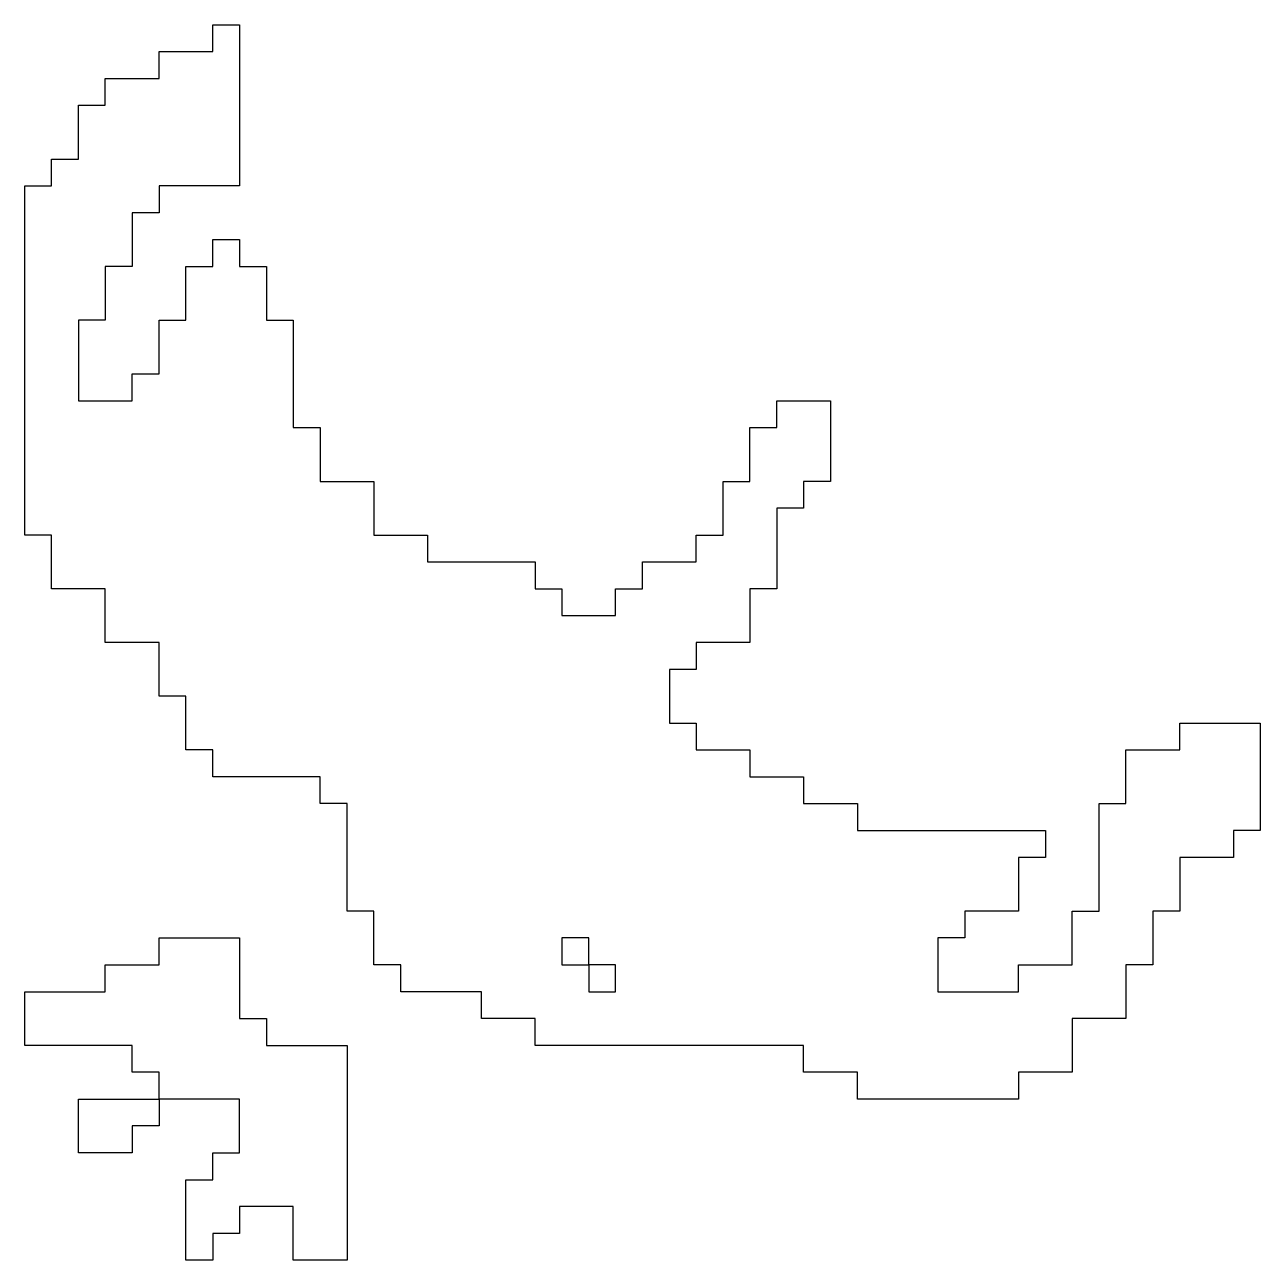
# Model space of a CAD drawing. Header units: millimetres. Extents: x 0 to 100, y 0 to 100.
import ezdxf

# ---------------------------------------------------------------- set-up
doc = ezdxf.new("R2010")
doc.units = ezdxf.units.MM

msp = doc.modelspace()

# ---------------------------------------------------------------- linework, layer by layer
for points in [[(15.2174, 100), (17.3913, 100), (17.3913, 86.9565), (10.8696, 86.9565), (10.8696, 84.7826), (8.6957, 84.7826), (8.6957, 80.4348), (6.5217, 80.4348), (6.5217, 76.087), (4.3478, 76.087), (4.3478, 69.5652), (8.6957, 69.5652), (8.6957, 71.7391), (10.8696, 71.7391), (10.8696, 76.087), (13.0435, 76.087), (13.0435, 80.4348), (15.2174, 80.4348), (15.2174, 82.6087), (17.3913, 82.6087), (17.3913, 80.4348), (19.5652, 80.4348), (19.5652, 76.087), (21.7391, 76.087), (21.7391, 67.3913), (23.913, 67.3913), (23.913, 63.0435), (28.2609, 63.0435), (28.2609, 58.6957), (32.6087, 58.6957), (32.6087, 56.5217), (41.3043, 56.5217), (41.3043, 54.3478), (43.4783, 54.3478), (43.4783, 52.1739), (47.8261, 52.1739), (47.8261, 54.3478), (50, 54.3478), (50, 56.5217), (54.3478, 56.5217), (54.3478, 58.6957), (56.5217, 58.6957), (56.5217, 63.0435), (58.6957, 63.0435), (58.6957, 67.3913), (60.8696, 67.3913), (60.8696, 69.5652), (65.2174, 69.5652), (65.2174, 63.0435), (63.0435, 63.0435), (63.0435, 60.8696), (60.8696, 60.8696), (60.8696, 54.3478), (58.6957, 54.3478), (58.6957, 50), (54.3478, 50), (54.3478, 47.8261), (52.1739, 47.8261), (52.1739, 43.4783), (54.3478, 43.4783), (54.3478, 41.3043), (58.6957, 41.3043), (58.6957, 39.1304), (63.0435, 39.1304), (63.0435, 36.9565), (67.3913, 36.9565), (67.3913, 34.7826), (82.6087, 34.7826), (82.6087, 32.6087), (80.4348, 32.6087), (80.4348, 28.2609), (76.087, 28.2609), (76.087, 26.087), (73.913, 26.087), (73.913, 21.7391), (80.4348, 21.7391), (80.4348, 23.913), (84.7826, 23.913), (84.7826, 28.2609), (86.9565, 28.2609), (86.9565, 36.9565), (89.1304, 36.9565), (89.1304, 41.3043), (93.4783, 41.3043), (93.4783, 43.4783), (100, 43.4783), (100, 34.7826), (97.8261, 34.7826), (97.8261, 32.6087), (93.4783, 32.6087), (93.4783, 28.2609), (91.3043, 28.2609), (91.3043, 23.913), (89.1304, 23.913), (89.1304, 19.5652), (84.7826, 19.5652), (84.7826, 15.2174), (80.4348, 15.2174), (80.4348, 13.0435), (67.3913, 13.0435), (67.3913, 15.2174), (63.0435, 15.2174), (63.0435, 17.3913), (41.3043, 17.3913), (41.3043, 19.5652), (36.9565, 19.5652), (36.9565, 21.7391), (30.4348, 21.7391), (30.4348, 23.913), (28.2609, 23.913), (28.2609, 28.2609), (26.087, 28.2609), (26.087, 36.9565), (23.913, 36.9565), (23.913, 39.1304), (15.2174, 39.1304), (15.2174, 41.3043), (13.0435, 41.3043), (13.0435, 45.6522), (10.8696, 45.6522), (10.8696, 50), (6.5217, 50), (6.5217, 54.3478), (2.1739, 54.3478), (2.1739, 58.6957), (0, 58.6957), (0, 86.9565), (2.1739, 86.9565), (2.1739, 89.1304), (4.3478, 89.1304), (4.3478, 93.4783), (6.5217, 93.4783), (6.5217, 95.6522), (10.8696, 95.6522), (10.8696, 97.8261), (15.2174, 97.8261)], [(10.8696, 26.087), (17.3913, 26.087), (17.3913, 19.5652), (19.5652, 19.5652), (19.5652, 17.3913), (26.087, 17.3913), (26.087, 0), (21.7391, 0), (21.7391, 4.3478), (17.3913, 4.3478), (17.3913, 2.1739), (15.2174, 2.1739), (15.2174, 0), (13.0435, 0), (13.0435, 6.5217), (15.2174, 6.5217), (15.2174, 8.6957), (17.3913, 8.6957), (17.3913, 13.0435), (10.8696, 13.0435), (10.8696, 15.2174), (8.6957, 15.2174), (8.6957, 17.3913), (0, 17.3913), (0, 21.7391), (6.5217, 21.7391), (6.5217, 23.913), (10.8696, 23.913)], [(45.6522, 26.087), (43.4783, 26.087), (43.4783, 23.913), (45.6522, 23.913), (45.6522, 21.7391), (47.8261, 21.7391), (47.8261, 23.913), (45.6522, 23.913)], [(10.8696, 13.0435), (10.8696, 10.8696), (8.6957, 10.8696), (8.6957, 8.6957), (4.3478, 8.6957), (4.3478, 13.0435)]]:
    msp.add_lwpolyline(points, close=True)

doc.saveas('drawing.dxf')
